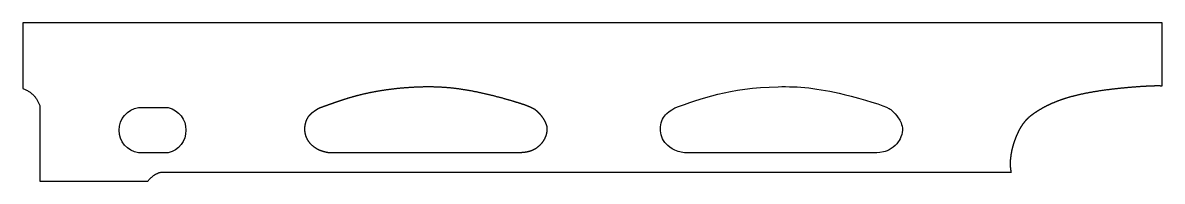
# Model space of a CAD drawing. Extents: x 25.4 to 66.2, y 2.5 to 8.2.
import ezdxf

# ---------------------------------------------------------------- set-up
doc = ezdxf.new("R2010")
doc.units = 0
doc.layers.get('0').update_dxf_attribs({"linetype": 'CONTINUOUS'})

msp = doc.modelspace()

# ---------------------------------------------------------------- linework, layer by layer
for p, q in [((66.188, 8.227), (25.355, 8.227)), ((25.355, 8.227), (25.355, 5.867)), ((66.188, 5.967), (66.188, 8.227)), ((25.964, 5.253), (25.964, 2.541)), ((43.076, 3.559), (36.331, 3.559)), ((55.815, 3.559), (49.071, 3.559)), ((30.299, 2.865), (60.782, 2.865)), ((25.964, 2.541), (29.836, 2.541))]:
    msp.add_line(p, q)
msp.add_lwpolyline([(29.499, 3.559, -0.851679), (29.499, 5.183), (30.568, 5.183, -0.78294), (30.568, 3.559)], format="xyb", close=True)
for points, degree in [([(25.355, 5.867), (25.813, 5.698), (25.964, 5.253)], 2), ([(35.98, 5.171), (36.007, 5.181), (36.062, 5.201), (36.148, 5.232), (36.273, 5.276), (36.442, 5.336), (36.627, 5.4), (36.828, 5.468), (37.047, 5.537), (37.284, 5.605), (37.54, 5.671), (37.816, 5.731), (38.109, 5.786), (38.415, 5.833), (38.731, 5.872), (39.049, 5.902), (39.367, 5.923), (39.681, 5.936), (39.99, 5.938), (40.296, 5.929), (40.603, 5.908), (40.915, 5.873), (41.234, 5.826), (41.56, 5.765), (41.89, 5.694), (42.216, 5.615), (42.529, 5.533), (42.819, 5.451), (43.077, 5.373), (43.295, 5.302), (43.467, 5.24), (43.567, 5.199), (43.62, 5.173), (43.646, 5.157), (43.657, 5.15)], 5), ([(60.782, 2.865), (60.775, 2.896), (60.764, 2.958), (60.752, 3.054), (60.747, 3.189), (60.758, 3.367), (60.785, 3.554), (60.827, 3.747), (60.884, 3.942), (60.953, 4.132), (61.032, 4.311), (61.118, 4.472), (61.21, 4.613), (61.305, 4.732), (61.406, 4.834), (61.512, 4.922), (61.626, 5.004), (61.748, 5.083), (61.882, 5.162), (62.028, 5.241), (62.19, 5.32), (62.369, 5.397), (62.567, 5.472), (62.785, 5.543), (63.023, 5.609), (63.281, 5.671), (63.557, 5.727), (63.847, 5.777), (64.147, 5.821), (64.449, 5.859), (64.746, 5.891), (65.03, 5.917), (65.296, 5.938), (65.536, 5.954), (65.748, 5.965), (65.929, 5.971), (66.049, 5.972), (66.124, 5.97), (66.168, 5.968), (66.188, 5.967)], 5), ([(36.331, 3.559), (36.304, 3.563), (36.251, 3.573), (36.175, 3.589), (36.079, 3.616), (35.969, 3.66), (35.869, 3.713), (35.779, 3.774), (35.7, 3.844), (35.632, 3.921), (35.575, 4.003), (35.53, 4.09), (35.496, 4.18), (35.474, 4.269), (35.463, 4.357), (35.462, 4.442), (35.469, 4.522), (35.483, 4.597), (35.501, 4.666), (35.524, 4.729), (35.549, 4.786), (35.579, 4.838), (35.613, 4.887), (35.652, 4.932), (35.696, 4.975), (35.744, 5.015), (35.793, 5.052), (35.841, 5.085), (35.884, 5.114), (35.921, 5.137), (35.95, 5.155), (35.966, 5.164), (35.975, 5.169), (35.979, 5.171), (35.98, 5.171)], 5), ([(43.657, 5.15), (43.659, 5.149), (43.664, 5.148), (43.672, 5.144), (43.687, 5.134), (43.71, 5.117), (43.739, 5.094), (43.773, 5.064), (43.811, 5.028), (43.852, 4.987), (43.894, 4.941), (43.936, 4.89), (43.977, 4.835), (44.014, 4.777), (44.049, 4.716), (44.08, 4.652), (44.101, 4.6), (44.116, 4.559), (44.125, 4.531), (44.13, 4.517)], 5), ([(29.836, 2.541), (30.015, 2.786), (30.299, 2.865)], 2)]:
    msp.add_open_spline(points, degree=degree)
for points, degree, knots in [([(48.72, 5.171), (49.647, 5.508), (50.665, 5.893), (53.149, 5.95), (53.835, 5.884), (55.459, 5.493), (56.238, 5.258), (56.397, 5.15)], 3, [0, 0, 0, 0, 0.2959098, 0.2959098, 0.4189776, 0.4189776, 0.5049424, 0.5049424, 0.5049424, 0.5049424]), ([(49.071, 3.559), (48.914, 3.583), (48.759, 3.628), (48.499, 3.78), (48.419, 3.863), (48.303, 4.017), (48.257, 4.11), (48.205, 4.301), (48.198, 4.396), (48.217, 4.595), (48.246, 4.692), (48.321, 4.851), (48.37, 4.914), (48.545, 5.071), (48.697, 5.163), (48.72, 5.171)], 3, [0, 0, 0, 0, 0.0475034, 0.0475034, 0.090003, 0.090003, 0.138548, 0.138548, 0.1836641, 0.1836641, 0.2329756, 0.2329756, 0.2867576, 0.2867576, 0.3711097, 0.3711097, 0.3711097, 0.3711097]), ([(56.397, 5.15), (56.4, 5.149), (56.405, 5.147), (56.424, 5.137), (56.445, 5.121), (56.506, 5.072), (56.598, 4.99), (56.746, 4.797), (56.818, 4.681), (56.869, 4.517)], 3, [0, 0, 0, 0, 0.00113916, 0.00113916, 0.00575196, 0.00575196, 0.02152522, 0.02152522, 0.03385229, 0.03385229, 0.03385229, 0.03385229]), ([(44.13, 4.517), (44.131, 4.504), (44.135, 4.472), (44.139, 4.42), (44.138, 4.35), (44.125, 4.261), (44.1, 4.169), (44.063, 4.078), (44.014, 3.992), (43.956, 3.91), (43.889, 3.835), (43.816, 3.768), (43.739, 3.712), (43.661, 3.666), (43.582, 3.631), (43.505, 3.606), (43.43, 3.589), (43.359, 3.577), (43.293, 3.569), (43.231, 3.565), (43.174, 3.561), (43.132, 3.56), (43.103, 3.559), (43.085, 3.559), (43.076, 3.559)], 5, [-0.9836433, -0.9836433, -0.9836433, -0.9836433, -0.9836433, -0.9836433, -0.95, -0.9, -0.85, -0.8, -0.75, -0.7, -0.65, -0.6, -0.55, -0.5, -0.45, -0.4, -0.35, -0.3, -0.25, -0.2, -0.15, -0.1, -0.05, 0, 0, 0, 0, 0, 0]), ([(56.869, 4.517), (56.883, 4.418), (56.878, 4.319), (56.822, 4.105), (56.769, 4.015), (56.661, 3.863), (56.575, 3.777), (56.377, 3.648), (56.282, 3.615), (56.033, 3.559), (55.852, 3.559), (55.815, 3.559)], 3, [0, 0, 0, 0, 0.0301433, 0.0301433, 0.0662753, 0.0662753, 0.1205975, 0.1205975, 0.1719677, 0.1719677, 0.2671857, 0.2671857, 0.2671857, 0.2671857])]:
    msp.add_open_spline(points, degree=degree, knots=knots)

doc.saveas('drawing.dxf')
